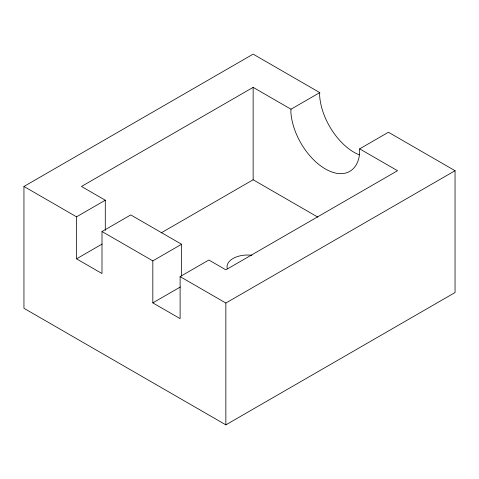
<?xml version="1.0" encoding="UTF-8"?>
<svg xmlns="http://www.w3.org/2000/svg" width="479" height="479" viewBox="0 0 479 479"><rect width="100%" height="100%" fill="white"/><g stroke="black" fill="none" stroke-linecap="round" stroke-linejoin="round"><path stroke-width="0.72" d="M319.768 92.609L291.004 109.212L290.861 111.918A48.876 28.219 60 0 0 323.229 167.65A48.876 28.219 60 0 0 359.262 156.226L359.663 148.849L388.427 132.246L455.05 170.71L455.05 292.537L225.86 424.861L23.95 308.29L23.95 186.463L253.14 54.139L319.768 92.609L319.619 95.309A48.876 28.219 60 0 0 359.268 154.873M291.004 109.212L253.14 87.352L81.472 186.463L105.29 200.216L105.29 230.435M23.95 186.463L76.532 216.825L105.29 200.216M76.532 216.825L76.532 258.834L101.997 273.533L101.997 231.525L130.761 214.921L181.583 244.266L181.583 275.958M76.532 258.834L102.099 244.068M161.154 232.878L253.14 179.769L317.888 217.149M101.997 231.525L152.825 260.869L181.583 244.266M152.825 260.869L152.825 302.878L180.11 318.631L180.11 276.623L208.868 260.019L225.86 269.827L397.528 170.71L359.663 148.849M152.825 302.878L180.308 287.011M180.11 276.623L225.86 303.033L455.05 170.71M253.14 87.352L253.14 179.769M225.86 303.033L225.86 424.861M227.238 268.659A20.579 11.879 0 0 1 251.912 255.283"/></g></svg>
